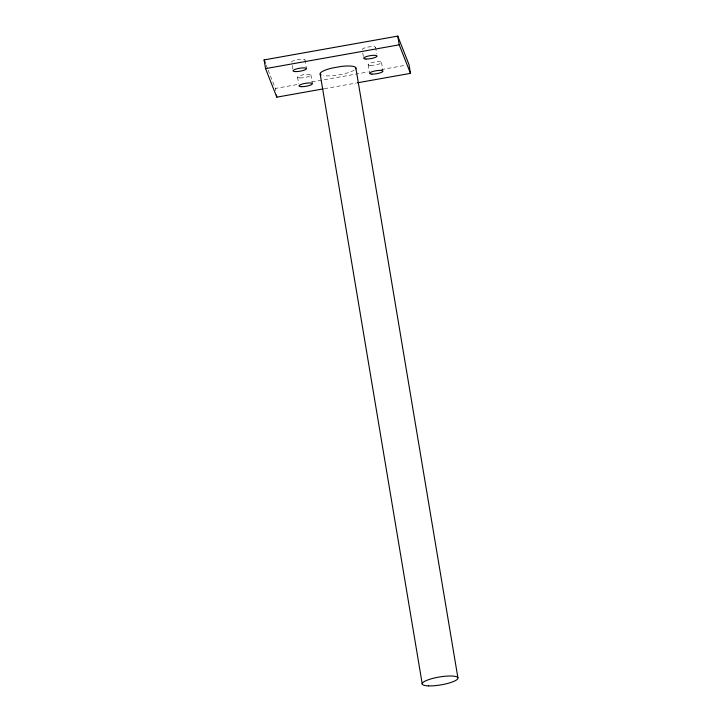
<?xml version="1.0" encoding="UTF-8"?>
<svg xmlns="http://www.w3.org/2000/svg" width="722" height="722" viewBox="0 0 722 722"><rect width="100%" height="100%" fill="white"/><g stroke="black" fill="none" stroke-linecap="round" stroke-linejoin="round"><path stroke-width="0.54" stroke-dasharray="3.61 2.71" d="M268.115 70.097L275.353 88.445L297.446 84.51M311.805 81.956L368.139 71.92M381.397 69.565L405.701 65.233M324.313 88.707L356.343 82.994M266.111 65.007L267.718 69.077M381.505 62.336L382.777 69.962M375.557 47.264L376.649 53.798M368.139 64.718L369.592 73.427M362.742 52.914L363.653 58.356M310.92 74.907L312.373 83.617M304.973 59.836L306.435 68.545M297.554 77.29L298.646 83.824M292.157 65.485L293.069 70.927M275.353 88.445L275.714 90.629M354.186 70.115A18.122 4.016 -9.5 0 1 323.321 75.611M362.191 49.647A6.796 1.507 -9.5 0 1 369.186 46.876A6.796 1.507 -9.5 0 1 375.476 47.67M291.607 62.209A6.796 1.507 -9.5 0 1 298.61 59.448A6.796 1.507 -9.5 0 1 304.892 60.242M370.494 65.377A6.796 1.507 -9.5 0 0 381.424 62.742A6.796 1.507 -9.5 0 0 372.543 62.453A6.796 1.507 -9.5 0 0 370.494 65.377M299.919 77.949A6.796 1.507 -9.5 0 0 310.839 75.314A6.796 1.507 -9.5 0 0 301.958 75.025A6.796 1.507 -9.5 0 0 299.919 77.949"/><path stroke-width="1.08" d="M323.203 88.896L276.806 97.163L265.552 68.617L264.099 59.908L397.759 36.1L409.013 64.646L410.475 73.355L357.444 82.804M265.552 68.617L399.221 44.818L410.475 73.355M264.099 59.908L265.299 62.967M397.759 36.1L399.221 44.818M355.82 67.778L457.901 677.787M320.18 74.131L422.262 684.131M276.445 94.988L276.806 97.163M321.173 75.007A18.122 4.016 -9.5 0 1 331.94 68.094L341.163 66.451A18.122 4.016 -9.5 0 1 355.603 68.879M428.543 685.9A18.122 4.016 -9.5 0 0 457.685 678.879A18.122 4.016 -9.5 0 0 434.012 678.093A18.122 4.016 -9.5 0 0 428.543 685.9M301.372 86.667A6.796 1.507 -9.5 0 0 312.301 84.032A6.796 1.507 -9.5 0 0 303.411 83.734A6.796 1.507 -9.5 0 0 301.372 86.667M295.424 71.595A6.796 1.507 -9.5 0 0 306.354 68.96A6.796 1.507 -9.5 0 0 297.473 68.662A6.796 1.507 -9.5 0 0 295.424 71.595M366.009 59.024A6.796 1.507 -9.5 0 0 376.938 56.388A6.796 1.507 -9.5 0 0 368.049 56.099A6.796 1.507 -9.5 0 0 366.009 59.024M371.947 74.095A6.796 1.507 -9.5 0 0 382.877 71.46A6.796 1.507 -9.5 0 0 374.005 71.162A6.796 1.507 -9.5 0 0 371.947 74.095"/></g></svg>
